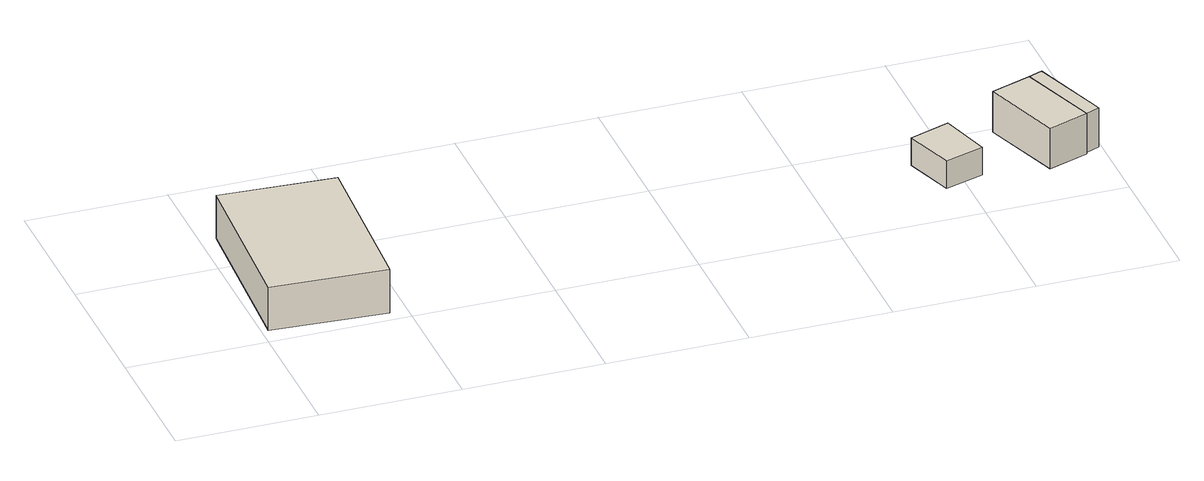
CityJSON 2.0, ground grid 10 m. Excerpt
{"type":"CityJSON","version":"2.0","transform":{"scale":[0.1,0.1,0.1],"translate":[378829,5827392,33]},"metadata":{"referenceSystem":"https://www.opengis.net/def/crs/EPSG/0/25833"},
"CityObjects":{
"building1":{"type":"Building","attributes":{"Gemeindeschluessel":"11000005","BezugspunktDach":"2200","function":"31001_2074","measuredHeight":4.09,"storeysAboveGround":1},"address":[{"country":"Germany","locality":"Berlin","thoroughfareNumber":"63","thoroughfareName":"Niederneuendorfer Allee"}],"geometry":[{"type":"Solid","lod":"1","boundaries":[[[[0,1,2,3]],[[4,5,6,7]],[[4,7,3,2]],[[5,4,2,1]],[[6,5,1,0]],[[7,6,0,3]]]]}]},
"building2":{"type":"Building","attributes":{"Gemeindeschluessel":"11000005","BezugspunktDach":"2200","function":"31001_2074","measuredHeight":2.02,"storeysAboveGround":1},"address":[{"country":"Germany","locality":"Berlin","thoroughfareNumber":"63 (2)","thoroughfareName":"Niederneuendorfer Allee"}],"geometry":[{"type":"Solid","lod":"1","boundaries":[[[[8,9,10,11]],[[12,13,14,15]],[[12,15,11,10]],[[13,12,10,9]],[[14,13,9,8]],[[15,14,8,11]]]]}]},
"building3":{"type":"Building","attributes":{"Gemeindeschluessel":"11000005","BezugspunktDach":"2200","function":"31001_2074","measuredHeight":3.13,"storeysAboveGround":1},"address":[{"country":"Germany","locality":"Berlin","thoroughfareNumber":"63 (3)","thoroughfareName":"Niederneuendorfer Allee"}],"geometry":[{"type":"Solid","lod":"1","boundaries":[[[[16,17,18,19]],[[20,21,22,23]],[[20,23,19,18]],[[21,20,18,17]],[[22,21,17,16]],[[23,22,16,19]]]]}]},
"building4":{"type":"Building","attributes":{"Gemeindeschluessel":"11000005","BezugspunktDach":"2200","function":"51009_1610","measuredHeight":3.08,"storeysAboveGround":0},"address":[{"country":"Germany","locality":"Berlin"}],"geometry":[{"type":"Solid","lod":"1","boundaries":[[[[17,24,25,18]],[[26,27,28,29]],[[26,29,18,25]],[[27,26,25,24]],[[28,27,24,17]],[[29,28,17,18]]]]}]}
},
"vertices":[
[85,1,42],[92,124,42],[9,129,42],[2,6,42],[9,129,9],[92,124,9],[85,1,9],[2,6,9],
[486,38,25],[514,47,25],[503,84,25],[474,74,25],[503,84,4],[514,47,4],[486,38,4],[474,74,4],
[558,38,36],[587,48,36],[567,105,36],[538,95,36],[567,105,5],[587,48,5],[558,38,5],[538,95,5],
[597,52,36],[577,109,36],[577,109,6],[597,52,6],[587,48,6],[567,105,6]
]}
